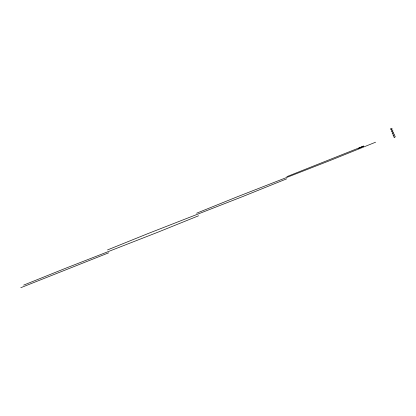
<?xml version="1.0" encoding="UTF-8"?>
<svg xmlns="http://www.w3.org/2000/svg" width="416" height="416" viewBox="0 0 416 416"><rect width="100%" height="100%" fill="white"/><g stroke="black" fill="none" stroke-linecap="round" stroke-linejoin="round"><path stroke-width="0.62" d="M358.244 148.424L363.73 146.032L286.858 176.649M196.617 213.21L236.621 197.044L330.049 160.534L375.586 142.21M107.531 249.922L147.794 233.657L241.946 196.867L286.754 178.812M108.706 252.808L20.8 287.706M198.604 215.764L157.992 232.17L66.362 267.966L23.66 285.111M393.567 135.392A0.749 0.686 -23.5 0 0 394.378 134.41A0.749 0.686 -23.5 0 0 393.115 134.285A0.749 0.686 -23.5 0 0 393.567 135.392M394.342 137.29A0.749 0.686 -23.5 0 0 395.153 136.313A0.749 0.686 -23.5 0 0 393.89 136.188A0.749 0.686 -23.5 0 0 394.342 137.29M392.787 133.489A0.749 0.686 -23.5 0 0 393.598 132.512A0.749 0.686 -23.5 0 0 392.34 132.387A0.749 0.686 -23.5 0 0 392.787 133.489M392.012 131.586A0.749 0.686 -23.5 0 0 392.824 130.608A0.749 0.686 -23.5 0 0 391.565 130.484A0.749 0.686 -23.5 0 0 392.012 131.586M391.238 129.683A0.749 0.686 -23.5 0 0 392.049 128.705A0.749 0.686 -23.5 0 0 390.785 128.58A0.749 0.686 -23.5 0 0 391.238 129.683"/></g></svg>
